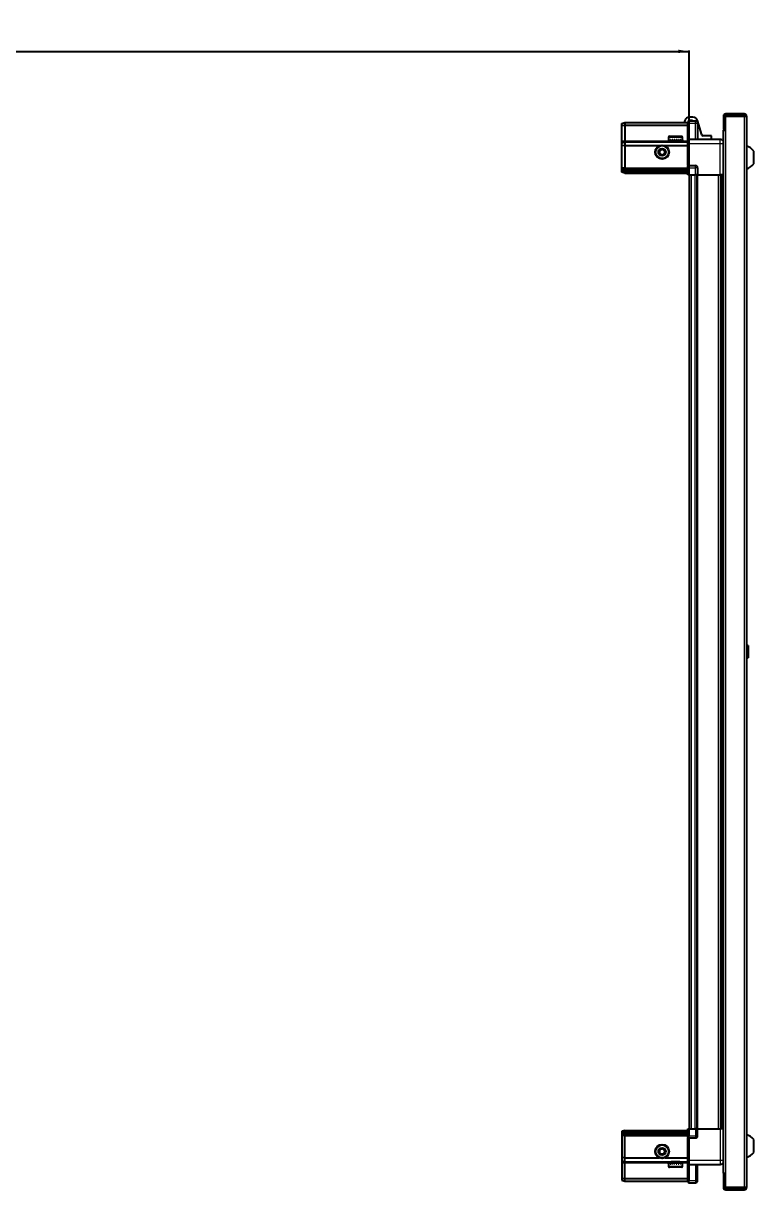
# Model space of a CAD drawing. Header units: millimetres. Extents: x 1219 to 6202, y -1244 to 1898.
# Drawn here: x 3938 to 4616, y 677 to 1760 of the extents above; entities that cross this region are included whole.
import ezdxf

# ---------------------------------------------------------------- set-up
doc = ezdxf.new("R2010")
doc.units = ezdxf.units.MM
doc.layers.add('FORMAT', color=7, linetype='Continuous')
doc.styles.add('SLDTEXTSTYLE0', font='TXT', dxfattribs={"width": 0.75})
doc.dimstyles.new('SLDDIMSTYLE0', dxfattribs={"dimtxt": 20, "dimasz": 10, "dimexe": 0, "dimexo": 0.0625, "dimgap": 5, "dimtad": 2, "dimdec": 1, "dimrnd": 1e-09, "dimzin": 12, "dimdsep": 46, "dimtxsty": 'SLDTEXTSTYLE0', "dimsah": 1, "dimcen": 0.09, "dimadec": 0, "dimazin": 3, "dimtfac": 1, "dimtofl": 0, "dimtmove": 0, "dimatfit": 3, "dimfxl": 0, "dimfrac": 2, "dimtolj": 1, "dimtzin": 12, "dimarcsym": 0})

# ---------------------------------------------------------------- blocks, each defined once
blk = doc.blocks.new('_D_6')
at = {"layer": 'FORMAT'}
for p, q in [((3056.5, 1619.3), (3056.5, 1734.8)), ((3056.5, 1733.8), (4556.5, 1733.8)), ((4556.5, 1619.3), (4556.5, 1734.8))]:
    blk.add_line(p, q, dxfattribs=at)
for points in [[(3056.5, 1733.8), (3066.5, 1732.3), (3066.5, 1735.4)], [(4556.5, 1733.8), (4546.5, 1735.4), (4546.5, 1732.3)]]:
    blk.add_solid(points, dxfattribs=at)
at = {"layer": 'FORMAT', "insert": (3776.9, 1759.6), "char_height": 20, "attachment_point": 1, "style": 'SLDTEXTSTYLE0'}
blk.add_mtext('1500', dxfattribs=at)

msp = doc.modelspace()

# ---------------------------------------------------------------- linework, layer by layer
at = {"color": 7, "linetype": 'Continuous', "lineweight": 25}
for p, q in [((4552.44, 1669.56), (4551.95, 1667.82)), ((4555.98, 1669.32), (4555.11, 1668.82)), ((4555.11, 1668.82), (4555.11, 1667.32)), ((4556.31, 1669.32), (4555.98, 1669.32)), ((4556.31, 1667.32), (4556.31, 1669.32)), ((4556.31, 1669.32), (4562.31, 1669.32)), ((4560, 1672.82), (4556.77, 1672.82)), ((4568.09, 1656.41), (4564.32, 1669.56)), ((4588.31, 1673.72), (4588.31, 1661.32)), ((4589.81, 1673.72), (4589.81, 1661.32)), ((4590.31, 1660.82), (4590.31, 1673.72)), ((4590.31, 1673.72), (4607.71, 1673.72)), ((4607.71, 1675.82), (4590.41, 1675.82)), ((4607.71, 1674.32), (4590.41, 1674.32)), ((4607.71, 1674.32), (4607.71, 1675.82)), ((4607.71, 1673.72), (4609.81, 1673.72)), ((4609.81, 1673.72), (4609.81, 678.92)), ((4493.81, 1667.02), (4496.81, 1667.82)), ((4493.81, 1665.17), (4493.81, 1667.02)), ((4493.81, 1665.17), (4496.81, 1665.32)), ((4493.81, 1650.82), (4493.81, 1665.17)), ((4496.81, 1667.82), (4496.81, 1665.32)), ((4496.81, 1667.82), (4555.11, 1667.82)), ((4496.81, 1665.32), (4496.81, 1650.82)), ((4496.81, 1665.32), (4555.11, 1665.32)), ((4555.11, 1652.52), (4555.11, 1667.32)), ((4556.31, 1667.32), (4556.31, 1652.52)), ((4564.31, 1667.32), (4564.31, 1652.32)), ((4588.21, 1660.82), (4588.21, 691.82)), ((4588.21, 1660.82), (4590.31, 1660.82)), ((4588.31, 1661.32), (4589.81, 1661.32)), ((4493.81, 1649.02), (4493.81, 1650.82)), ((4493.81, 1649.02), (4496.81, 1649.82)), ((4493.81, 1645.99), (4493.81, 1649.02)), ((4496.81, 1646.32), (4493.81, 1645.99)), ((4496.81, 1650.82), (4496.81, 1649.82)), ((4496.81, 1649.82), (4496.81, 1646.32)), ((4496.81, 1649.82), (4555.11, 1649.82)), ((4496.81, 1646.32), (4496.81, 1625.82)), ((4496.81, 1646.32), (4528.81, 1646.32)), ((4533.81, 1646.32), (4555.11, 1646.32)), ((4537.31, 1654.22), (4537.31, 1651.32)), ((4537.31, 1651.32), (4537.35, 1651.32)), ((4537.47, 1651.82), (4537.35, 1651.82)), ((4537.35, 1651.82), (4537.35, 1651.32)), ((4537.35, 1651.32), (4537.47, 1651.32)), ((4537.47, 1651.82), (4537.47, 1651.32)), ((4537.47, 1651.32), (4537.88, 1651.32)), ((4538.22, 1651.82), (4537.88, 1651.82)), ((4537.88, 1651.82), (4537.88, 1651.32)), ((4537.88, 1651.32), (4538.22, 1651.32)), ((4538.11, 1655.02), (4549.51, 1655.02)), ((4538.22, 1651.82), (4538.22, 1651.32)), ((4538.22, 1651.32), (4538.99, 1651.32)), ((4539.52, 1651.82), (4538.99, 1651.82)), ((4538.99, 1651.82), (4538.99, 1651.32)), ((4538.99, 1651.32), (4539.52, 1651.32)), ((4539.41, 1651.32), (4539.41, 1651.22)), ((4539.41, 1651.22), (4548.21, 1651.22)), ((4539.52, 1651.82), (4539.52, 1651.32)), ((4539.52, 1651.32), (4540.57, 1651.32)), ((4539.81, 1650.82), (4540.5, 1650.34)), ((4539.81, 1650.82), (4547.81, 1650.82)), ((4540.5, 1650.34), (4539.81, 1649.86)), ((4539.81, 1649.86), (4539.81, 1649.82)), ((4539.81, 1649.86), (4547.81, 1649.86)), ((4540.5, 1650.34), (4547.12, 1650.34)), ((4541.23, 1651.82), (4540.57, 1651.82)), ((4540.57, 1651.82), (4540.57, 1651.32)), ((4540.57, 1651.32), (4541.23, 1651.32)), ((4541.23, 1651.82), (4541.23, 1651.32)), ((4541.23, 1651.32), (4542.47, 1651.32)), ((4543.2, 1651.82), (4542.47, 1651.82)), ((4542.47, 1651.82), (4542.47, 1651.32)), ((4542.47, 1651.32), (4542.91, 1651.32)), ((4542.91, 1651.82), (4542.91, 1651.32)), ((4543.2, 1651.82), (4543.2, 1651.32)), ((4543.2, 1651.32), (4544.5, 1651.32)), ((4545.23, 1651.82), (4544.5, 1651.82)), ((4544.5, 1651.82), (4544.5, 1651.32)), ((4544.77, 1651.82), (4544.77, 1651.32)), ((4544.77, 1651.32), (4545.23, 1651.32)), ((4545.23, 1651.82), (4545.23, 1651.32)), ((4545.23, 1651.32), (4546.47, 1651.32)), ((4547.12, 1651.82), (4546.47, 1651.82)), ((4546.47, 1651.82), (4546.47, 1651.32)), ((4546.47, 1651.32), (4547.12, 1651.32)), ((4547.12, 1651.82), (4547.12, 1651.32)), ((4547.12, 1651.32), (4548.17, 1651.32)), ((4547.12, 1650.34), (4547.81, 1650.82)), ((4547.81, 1649.86), (4547.12, 1650.34)), ((4547.81, 1649.82), (4547.81, 1649.86)), ((4548.69, 1651.82), (4548.17, 1651.82)), ((4548.17, 1651.82), (4548.17, 1651.32)), ((4548.17, 1651.32), (4548.69, 1651.32)), ((4548.21, 1651.22), (4548.21, 1651.32)), ((4548.69, 1651.82), (4548.69, 1651.32)), ((4548.69, 1651.32), (4549.45, 1651.32)), ((4549.78, 1651.82), (4549.45, 1651.82)), ((4549.45, 1651.82), (4549.45, 1651.32)), ((4549.45, 1651.32), (4549.78, 1651.32)), ((4549.78, 1651.82), (4549.78, 1651.32)), ((4549.78, 1651.32), (4550.17, 1651.32)), ((4550.28, 1651.82), (4550.17, 1651.82)), ((4550.17, 1651.82), (4550.17, 1651.32)), ((4550.17, 1651.32), (4550.28, 1651.32)), ((4550.28, 1651.82), (4550.28, 1651.32)), ((4550.28, 1651.32), (4550.31, 1651.32)), ((4550.31, 1651.32), (4550.31, 1654.22)), ((4555.11, 1652.32), (4555.11, 1652.52)), ((4556.31, 1652.32), (4555.11, 1652.32)), ((4555.11, 1648.32), (4555.11, 1652.32)), ((4555.11, 1628.02), (4555.11, 1648.32)), ((4556.31, 1652.52), (4556.31, 1652.32)), ((4556.31, 1652.32), (4556.31, 1648.32)), ((4556.31, 1652.32), (4585.31, 1652.32)), ((4556.31, 1648.32), (4556.31, 1628.02)), ((4577.26, 1655.32), (4569.53, 1655.32)), ((4577.26, 1652.32), (4577.26, 1655.32)), ((4493.81, 1625.82), (4493.81, 1645.99)), ((4616.41, 1629.32), (4616.41, 1641.32)), ((4493.81, 1624.02), (4493.81, 1625.82)), ((4496.81, 1624.82), (4493.81, 1624.02)), ((4496.81, 1625.82), (4496.81, 1624.82)), ((4496.81, 1624.82), (4496.81, 1623.82)), ((4496.81, 1624.82), (4555.11, 1624.82)), ((4555.11, 1627.82), (4555.11, 1628.02)), ((4556.31, 1627.82), (4555.11, 1627.82)), ((4555.11, 1627.82), (4555.11, 1627.15)), ((4555.11, 1619.32), (4555.11, 1627.15)), ((4555.98, 1625.82), (4555.98, 1619.32)), ((4556.31, 1628.02), (4556.31, 1627.82)), ((4556.31, 1625.82), (4556.31, 1627.82)), ((4556.31, 1627.82), (4562.31, 1627.82)), ((4556.31, 1625.82), (4556.31, 1627.82)), ((4556.31, 1625.82), (4556.31, 1619.32)), ((4564.31, 1625.82), (4564.31, 1619.32)), ((4493.81, 1623.28), (4493.81, 1624.02)), ((4496.81, 1623.82), (4493.81, 1623.28)), ((4493.81, 1622.78), (4493.81, 1623.28)), ((4496.81, 1622.32), (4493.81, 1622.78)), ((4493.81, 1621.63), (4493.81, 1622.78)), ((4496.81, 1620.82), (4493.81, 1621.63)), ((4496.81, 1623.82), (4496.81, 1622.32)), ((4496.81, 1623.82), (4555.11, 1623.82)), ((4496.81, 1622.32), (4555.11, 1622.32)), ((4496.81, 1622.32), (4496.81, 1620.82)), ((4496.81, 1620.82), (4555.11, 1620.82)), ((4555.98, 1619.32), (4555.11, 1619.32)), ((4556.31, 1619.32), (4555.98, 1619.32)), ((4556.31, 1619.32), (4562.31, 1619.32)), ((4556.46, 1619.32), (4556.46, 733.32)), ((4564.31, 1619.32), (4562.31, 1619.32)), ((4563.66, 1619.32), (4563.66, 733.32)), ((4564.31, 1619.32), (4585.31, 1619.32)), ((4586.33, 733.32), (4586.33, 1619.32)), ((4586.37, 733.32), (4586.37, 1619.32)), ((4588.16, 1619.32), (4588.16, 733.32)), ((4610.8, 1182.11), (4609.81, 1181.12)), ((4611.31, 1182.11), (4610.8, 1182.11)), ((4610.8, 1182.11), (4610.8, 1170.54)), ((4611.31, 1182.11), (4611.31, 1170.54)), ((4609.81, 1171.52), (4610.8, 1170.54)), ((4610.8, 1170.54), (4611.31, 1170.54)), ((4496.81, 731.82), (4493.81, 731.02)), ((4493.81, 731.02), (4493.81, 729.87)), ((4496.81, 730.32), (4493.81, 729.87)), ((4493.81, 729.87), (4493.81, 729.37)), ((4496.81, 728.82), (4493.81, 729.37)), ((4493.81, 729.37), (4493.81, 728.63)), ((4496.81, 727.82), (4493.81, 728.63)), ((4493.81, 728.63), (4493.81, 726.82)), ((4493.81, 726.82), (4493.81, 706.66)), ((4496.81, 730.32), (4496.81, 731.82)), ((4496.81, 731.82), (4555.11, 731.82)), ((4496.81, 728.82), (4496.81, 730.32)), ((4496.81, 730.32), (4555.11, 730.32)), ((4496.81, 728.82), (4555.11, 728.82)), ((4496.81, 727.82), (4496.81, 728.82)), ((4496.81, 727.82), (4555.11, 727.82)), ((4496.81, 726.82), (4496.81, 727.82)), ((4496.81, 706.32), (4496.81, 726.82)), ((4555.11, 725.5), (4555.11, 733.32)), ((4555.11, 733.32), (4555.98, 733.32)), ((4555.98, 733.32), (4555.98, 733.32)), ((4555.98, 733.32), (4555.98, 726.82)), ((4556.31, 733.32), (4555.98, 733.32)), ((4556.31, 733.32), (4556.31, 726.82)), ((4556.31, 733.32), (4556.31, 733.32)), ((4556.31, 733.32), (4556.31, 726.82)), ((4556.31, 733.32), (4562.31, 733.32)), ((4556.31, 724.82), (4556.31, 726.82)), ((4564.31, 733.32), (4562.31, 733.32)), ((4564.31, 726.82), (4564.31, 733.32)), ((4564.31, 733.32), (4585.31, 733.32)), ((4555.11, 725.5), (4555.11, 724.82)), ((4556.31, 724.82), (4555.11, 724.82)), ((4555.11, 724.62), (4555.11, 724.82)), ((4555.11, 704.32), (4555.11, 724.62)), ((4556.31, 724.82), (4556.31, 724.62)), ((4556.31, 724.82), (4562.31, 724.82)), ((4556.31, 724.62), (4556.31, 704.32)), ((4616.41, 711.32), (4616.41, 723.32)), ((4496.81, 706.32), (4493.81, 706.66)), ((4493.81, 706.66), (4493.81, 703.63)), ((4496.81, 706.32), (4528.81, 706.32)), ((4496.81, 702.82), (4496.81, 706.32)), ((4533.81, 706.32), (4555.11, 706.32)), ((4555.11, 700.32), (4555.11, 704.32)), ((4556.31, 704.32), (4556.31, 700.32)), ((4493.81, 703.63), (4496.81, 702.82)), ((4493.81, 703.63), (4493.81, 701.82)), ((4493.81, 701.82), (4493.81, 687.48)), ((4496.81, 702.82), (4555.11, 702.82)), ((4496.81, 701.82), (4496.81, 702.82)), ((4496.81, 687.32), (4496.81, 701.82)), ((4537.31, 701.32), (4537.31, 698.42)), ((4537.33, 701.32), (4537.31, 701.32)), ((4537.33, 700.82), (4537.33, 701.32)), ((4537.43, 701.32), (4537.33, 701.32)), ((4537.33, 700.82), (4537.43, 700.82)), ((4537.43, 700.82), (4537.43, 701.32)), ((4537.8, 701.32), (4537.43, 701.32)), ((4537.8, 700.82), (4537.8, 701.32)), ((4538.12, 701.32), (4537.8, 701.32)), ((4537.8, 700.82), (4538.12, 700.82)), ((4549.51, 697.62), (4538.11, 697.62)), ((4538.12, 700.82), (4538.12, 701.32)), ((4538.86, 701.32), (4538.12, 701.32)), ((4538.86, 700.82), (4538.86, 701.32)), ((4539.37, 701.32), (4538.86, 701.32)), ((4538.86, 700.82), (4539.37, 700.82)), ((4539.37, 700.82), (4539.37, 701.32)), ((4540.4, 701.32), (4539.37, 701.32)), ((4539.41, 701.42), (4539.41, 701.32)), ((4548.21, 701.42), (4539.41, 701.42)), ((4539.81, 702.82), (4539.81, 702.79)), ((4539.81, 702.79), (4540.5, 702.31)), ((4547.81, 702.79), (4539.81, 702.79)), ((4540.5, 702.31), (4539.81, 701.82)), ((4547.81, 701.82), (4539.81, 701.82)), ((4540.4, 700.82), (4540.4, 701.32)), ((4541.05, 701.32), (4540.4, 701.32)), ((4540.4, 700.82), (4541.05, 700.82)), ((4547.12, 702.31), (4540.5, 702.31)), ((4541.05, 700.82), (4541.05, 701.32)), ((4542.28, 701.32), (4541.05, 701.32)), ((4542.28, 700.82), (4542.28, 701.32)), ((4542.77, 701.32), (4542.28, 701.32)), ((4542.28, 700.82), (4543, 700.82)), ((4542.77, 700.82), (4542.77, 701.32)), ((4543, 700.82), (4543, 701.32)), ((4544.3, 701.32), (4543, 701.32)), ((4544.3, 700.82), (4544.3, 701.32)), ((4544.3, 700.82), (4545.04, 700.82)), ((4544.64, 700.82), (4544.64, 701.32)), ((4545.04, 701.32), (4544.64, 701.32)), ((4545.04, 700.82), (4545.04, 701.32)), ((4546.28, 701.32), (4545.04, 701.32)), ((4546.28, 700.82), (4546.28, 701.32)), ((4546.95, 701.32), (4546.28, 701.32)), ((4546.28, 700.82), (4546.95, 700.82)), ((4546.95, 700.82), (4546.95, 701.32)), ((4548.02, 701.32), (4546.95, 701.32)), ((4547.12, 702.31), (4547.81, 702.79)), ((4547.81, 701.82), (4547.12, 702.31)), ((4547.81, 702.79), (4547.81, 702.82)), ((4548.02, 700.82), (4548.02, 701.32)), ((4548.55, 701.32), (4548.02, 701.32)), ((4548.02, 700.82), (4548.55, 700.82)), ((4548.21, 701.32), (4548.21, 701.42)), ((4548.55, 700.82), (4548.55, 701.32)), ((4549.34, 701.32), (4548.55, 701.32)), ((4549.34, 700.82), (4549.34, 701.32)), ((4549.7, 701.32), (4549.34, 701.32)), ((4549.34, 700.82), (4549.7, 700.82)), ((4549.7, 700.82), (4549.7, 701.32)), ((4550.13, 701.32), (4549.7, 701.32)), ((4550.13, 700.82), (4550.13, 701.32)), ((4550.26, 701.32), (4550.13, 701.32)), ((4550.13, 700.82), (4550.26, 700.82)), ((4550.26, 700.82), (4550.26, 701.32)), ((4550.31, 701.32), (4550.26, 701.32)), ((4550.31, 698.42), (4550.31, 701.32)), ((4556.31, 700.32), (4555.11, 700.32)), ((4555.11, 700.12), (4555.11, 700.32)), ((4555.11, 685.32), (4555.11, 700.12)), ((4556.31, 700.32), (4556.31, 700.12)), ((4556.31, 700.32), (4585.31, 700.32)), ((4556.31, 700.12), (4556.31, 685.32)), ((4556.31, 700.12), (4556.31, 685.32)), ((4564.31, 685.32), (4564.31, 700.32)), ((4493.81, 687.48), (4496.81, 687.32)), ((4493.81, 687.48), (4493.81, 685.63)), ((4493.81, 685.63), (4496.81, 684.82)), ((4496.81, 687.32), (4555.11, 687.32)), ((4496.81, 684.82), (4496.81, 687.32)), ((4496.81, 684.82), (4555.11, 684.82)), ((4555.11, 685.32), (4555.11, 683.82)), ((4555.11, 683.82), (4555.98, 683.32)), ((4556.31, 683.32), (4555.98, 683.32)), ((4556.31, 683.32), (4556.31, 685.32)), ((4556.31, 683.32), (4562.31, 683.32)), ((4590.31, 691.82), (4588.21, 691.82)), ((4588.31, 691.32), (4589.81, 691.32)), ((4588.31, 691.32), (4588.31, 678.92)), ((4589.81, 691.32), (4589.81, 678.92)), ((4590.31, 678.92), (4590.31, 691.82)), ((4607.71, 678.92), (4590.31, 678.92)), ((4590.41, 678.32), (4607.71, 678.32)), ((4590.41, 676.82), (4607.71, 676.82)), ((4609.81, 678.92), (4607.71, 678.92)), ((4607.71, 678.32), (4607.71, 676.82))]:
    msp.add_line(p, q, dxfattribs=at)
at = {"color": 8, "linetype": 'Continuous', "lineweight": 18}
for p, q in [((4562.31, 1667.32), (4562.31, 1669.32)), ((4589.81, 1673.72), (4588.31, 1673.72)), ((4590.41, 1674.32), (4590.41, 1675.82)), ((4607.71, 1673.72), (4607.71, 678.92)), ((4556.31, 1667.32), (4555.11, 1667.32)), ((4556.31, 1667.32), (4562.31, 1667.32)), ((4562.31, 1652.32), (4562.31, 1667.32)), ((4562.31, 1667.32), (4564.31, 1667.32)), ((4590.31, 1660.82), (4590.31, 691.82)), ((4493.81, 1650.82), (4496.81, 1650.82)), ((4496.81, 1650.82), (4539.81, 1650.82)), ((4537.31, 1654.22), (4550.31, 1654.22)), ((4547.81, 1650.82), (4555.11, 1650.82)), ((4555.11, 1652.52), (4556.31, 1652.52)), ((4556.31, 1648.32), (4555.11, 1648.32)), ((4556.31, 1648.32), (4585.31, 1648.32)), ((4585.31, 1619.32), (4585.31, 1648.32)), ((4496.81, 1625.82), (4493.81, 1625.82)), ((4496.81, 1625.82), (4555.11, 1625.82)), ((4555.11, 1628.02), (4556.31, 1628.02)), ((4556.31, 1625.82), (4555.98, 1625.82)), ((4556.31, 1625.82), (4562.31, 1625.82)), ((4562.31, 1625.82), (4562.31, 1627.82)), ((4562.31, 1619.32), (4562.31, 1625.82)), ((4564.31, 1625.82), (4562.31, 1625.82)), ((4558.46, 1619.32), (4558.46, 733.32)), ((4561.66, 1619.32), (4561.66, 733.32)), ((4564.31, 1619.32), (4564.31, 733.32)), ((4583.71, 733.32), (4583.71, 1619.32)), ((4585.13, 1619.32), (4585.13, 733.32)), ((4587.58, 733.32), (4587.58, 1619.32)), ((4496.81, 726.82), (4493.81, 726.82)), ((4496.81, 726.82), (4555.11, 726.82)), ((4556.31, 733.32), (4555.98, 733.32)), ((4556.31, 726.82), (4555.98, 726.82)), ((4556.31, 726.82), (4562.31, 726.82)), ((4562.31, 733.32), (4562.31, 726.82)), ((4564.31, 726.82), (4562.31, 726.82)), ((4562.31, 726.82), (4562.31, 724.82)), ((4585.31, 733.32), (4585.31, 704.32)), ((4556.31, 724.62), (4555.11, 724.62)), ((4556.31, 704.32), (4555.11, 704.32)), ((4556.31, 704.32), (4585.31, 704.32)), ((4493.81, 701.82), (4496.81, 701.82)), ((4496.81, 701.82), (4539.81, 701.82)), ((4550.31, 698.42), (4537.31, 698.42)), ((4547.81, 701.82), (4555.11, 701.82)), ((4556.31, 700.12), (4555.11, 700.12)), ((4562.31, 700.32), (4562.31, 685.32)), ((4556.31, 685.32), (4555.11, 685.32)), ((4556.31, 685.32), (4562.31, 685.32)), ((4562.31, 685.32), (4564.31, 685.32)), ((4562.31, 685.32), (4562.31, 683.32)), ((4589.81, 678.92), (4588.31, 678.92)), ((4590.41, 678.32), (4590.41, 676.82))]:
    msp.add_line(p, q, dxfattribs=at)
at = {"color": 7, "linetype": 'Continuous', "lineweight": 25}
for centre, radius in [((4531.31, 1640.32), 6.5), ((4531.31, 1640.32), 3.46), ((4531.31, 712.32), 6.5), ((4531.31, 712.32), 3.46)]:
    msp.add_circle(centre, radius, dxfattribs=at)
at = {"color": 8, "linetype": 'Continuous', "lineweight": 18}
for centre in [(4531.31, 1640.32), (4531.31, 712.32)]:
    msp.add_circle(centre, 5.7, dxfattribs=at)
at = {"color": 7, "linetype": 'Continuous', "lineweight": 25}
for centre, radius, start, end in [((4556.77, 1668.32), 4.5, 90, 164), ((4558.36, 1667.92), 1.9, 47.4631, 132.5369), ((4560, 1668.32), 4.5, 16, 90), ((4562.31, 1667.32), 2, 0, 90), ((4590.41, 1673.72), 2.1, 90, 180), ((4590.41, 1673.72), 0.6, 90, 180), ((4607.71, 1673.72), 2.1, 360, 90), ((4607.71, 1673.72), 0.6, 360, 90), ((4538.11, 1654.22), 0.8, 90, 180), ((4539.41, 1650.82), 0.4, 0, 90), ((4548.21, 1650.82), 0.4, 90, 180), ((4549.51, 1654.22), 0.8, 0, 90), ((4569.53, 1656.82), 1.5, 196, 270), ((4531.31, 1640.32), 2.5, 120.74103, 180.74103), ((4531.31, 1640.32), 2.5, 180.74103, 240.74103), ((4531.31, 1640.32), 2.5, 60.74103, 120.74103), ((4531.31, 1640.32), 2.5, 240.74103, 300.74103), ((4531.31, 1640.32), 2.5, 0.74103, 60.74103), ((4531.31, 1640.32), 2.5, 300.74103, 0.74103), ((4606.79, 1634.3), 11.91, 36.1266, 75.29965), ((4562.31, 1625.82), 2, 0, 90), ((4606.79, 1636.35), 11.91, 284.70035, 323.8734), ((4562.31, 726.82), 2, 270, 0), ((4606.79, 716.3), 11.91, 36.1266, 75.29965), ((4531.31, 712.32), 2.5, 155.91157, 215.91157), ((4531.31, 712.32), 2.5, 95.91157, 155.91157), ((4531.31, 712.32), 2.5, 215.91157, 275.91157), ((4531.31, 712.32), 2.5, 35.91157, 95.91157), ((4531.31, 712.32), 2.5, 275.91157, 335.91157), ((4531.31, 712.32), 2.5, 335.91157, 35.91157), ((4606.79, 718.35), 11.91, 284.70035, 323.8734), ((4538.11, 698.42), 0.8, 180, 270), ((4539.41, 701.82), 0.4, 270, 0), ((4548.21, 701.82), 0.4, 180, 270), ((4549.51, 698.42), 0.8, 270, 0), ((4562.31, 685.32), 2, 270, 0), ((4590.41, 678.92), 2.1, 180, 270), ((4590.41, 678.92), 0.6, 180, 270), ((4607.71, 678.92), 2.1, 270, 0), ((4607.71, 678.92), 0.6, 270, 0)]:
    msp.add_arc(centre, radius, start, end, dxfattribs=at)
for centre, start_param, end_param in [((4552.51, 1625.82), 0, 0.7227342), ((4552.51, 726.82), 5.5604511, 6.2831853)]:
    msp.add_ellipse(centre, major_axis=(3.46, 0), ratio=0.5773503, start_param=start_param, end_param=end_param, dxfattribs=at)
for points, knots in [([(4585.31, 1652.32), (4585.75, 1652.28), (4586.43, 1652.21), (4587.24, 1651.77), (4587.8, 1651.33), (4588.08, 1650.96), (4588.21, 1650.77)], [0, 0, 0, 0, 0.3842982, 0.5911726, 0.8024372, 1, 1, 1, 1]), ([(4528.79, 1641.73), (4529.24, 1642), (4530.06, 1642.49), (4530.89, 1642.98), (4531.27, 1643.21)], [0, 0, 0, 0, 0.5346859, 1, 1, 1, 1]), ([(4528.83, 1638.85), (4528.83, 1638.97), (4528.82, 1639.57), (4528.81, 1640.57), (4528.8, 1641.39), (4528.79, 1641.73)], [0, 0, 0, 0, 0.1331247, 0.6370994, 1, 1, 1, 1]), ([(4531.35, 1637.44), (4530.9, 1637.69), (4530.06, 1638.16), (4529.22, 1638.63), (4528.83, 1638.85)], [0, 0, 0, 0, 0.5346859, 1, 1, 1, 1]), ([(4531.27, 1643.21), (4531.72, 1642.96), (4532.57, 1642.49), (4533.4, 1642.02), (4533.79, 1641.8)], [0, 0, 0, 0, 0.5346859, 1, 1, 1, 1]), ([(4533.83, 1638.91), (4533.39, 1638.65), (4532.56, 1638.16), (4531.73, 1637.67), (4531.35, 1637.44)], [0, 0, 0, 0, 0.5346859, 1, 1, 1, 1]), ([(4533.79, 1641.8), (4533.8, 1641.45), (4533.81, 1640.63), (4533.82, 1639.64), (4533.83, 1639.04), (4533.83, 1638.91)], [0, 0, 0, 0, 0.3629006, 0.8668753, 1, 1, 1, 1]), ([(4588.16, 1619.32), (4588.12, 1619.32), (4587.9, 1619.32), (4587.18, 1619.32), (4586.22, 1619.32), (4585.57, 1619.32), (4585.31, 1619.32)], [0, 0, 0, 0, 0.0717073, 0.4209791, 0.7702508, 1, 1, 1, 1]), ([(4588.16, 733.32), (4588.12, 733.32), (4587.9, 733.32), (4587.18, 733.32), (4586.22, 733.32), (4585.57, 733.32), (4585.31, 733.32)], [0, 0, 0, 0, 0.0717073, 0.4209791, 0.7702508, 1, 1, 1, 1]), ([(4529.62, 714.66), (4529.96, 714.7), (4530.78, 714.78), (4531.77, 714.88), (4532.36, 714.95), (4532.49, 714.96)], [0, 0, 0, 0, 0.3629006, 0.8668753, 1, 1, 1, 1]), ([(4532.49, 714.96), (4532.79, 714.54), (4533.36, 713.76), (4533.92, 712.98), (4534.18, 712.62)], [0, 0, 0, 0, 0.5346859, 1, 1, 1, 1]), ([(4528.44, 712.03), (4528.65, 712.5), (4529.04, 713.38), (4529.44, 714.25), (4529.62, 714.66)], [0, 0, 0, 0, 0.5346859, 1, 1, 1, 1]), ([(4530.13, 709.69), (4529.83, 710.11), (4529.26, 710.89), (4528.7, 711.66), (4528.44, 712.03)], [0, 0, 0, 0, 0.5346859, 1, 1, 1, 1]), ([(4533, 709.99), (4532.88, 709.97), (4532.28, 709.91), (4531.29, 709.81), (4530.48, 709.72), (4530.13, 709.69)], [0, 0, 0, 0, 0.13312467, 0.63709944, 1, 1, 1, 1]), ([(4534.18, 712.62), (4533.97, 712.15), (4533.58, 711.27), (4533.19, 710.39), (4533, 709.99)], [0, 0, 0, 0, 0.5346859, 1, 1, 1, 1]), ([(4585.31, 700.32), (4585.75, 700.37), (4586.43, 700.44), (4587.24, 700.88), (4587.8, 701.32), (4588.08, 701.69), (4588.21, 701.87)], [0, 0, 0, 0, 0.3842982, 0.5911726, 0.8024372, 1, 1, 1, 1])]:
    msp.add_open_spline(points, degree=3, knots=knots, dxfattribs=at)
at = {"color": 8, "linetype": 'Continuous', "lineweight": 18}
for points in [[(4585.31, 1648.32), (4585.31, 1648.85), (4585.31, 1649.9), (4585.31, 1651.22), (4585.31, 1652.14), (4585.31, 1652.26), (4585.31, 1652.32)], [(4585.31, 704.32), (4585.31, 703.8), (4585.31, 702.75), (4585.31, 701.43), (4585.31, 700.5), (4585.31, 700.38), (4585.31, 700.32)]]:
    msp.add_open_spline(points, degree=3, dxfattribs=at)
for points, knots in [([(4585.31, 1648.32), (4585.75, 1648.32), (4586.43, 1648.32), (4587.24, 1648.32), (4587.8, 1648.32), (4588.08, 1648.32), (4588.21, 1648.32)], [0, 0, 0, 0, 0.3842982, 0.5911726, 0.8024372, 1, 1, 1, 1]), ([(4585.31, 704.32), (4585.75, 704.32), (4586.43, 704.32), (4587.24, 704.32), (4587.8, 704.32), (4588.08, 704.32), (4588.21, 704.32)], [0, 0, 0, 0, 0.38429816, 0.59117259, 0.8024372, 1, 1, 1, 1])]:
    msp.add_open_spline(points, degree=3, knots=knots, dxfattribs=at)

# ---------------------------------------------------------------- dimensions: what is measured, and where the dimension line sits
at = {"layer": 'FORMAT'}
dim = msp.add_linear_dim(base=(4556.46, 1733.82), p1=(3056.46, 1619.32), p2=(4556.46, 1619.32), angle=0, dimstyle='SLDDIMSTYLE0', dxfattribs=at)
dim.commit()
dim.dimension.update_dxf_attribs({"geometry": '_D_6', "text_midpoint": (3806.46, 1733.82), "dimtype": 160})

doc.saveas('drawing.dxf')
